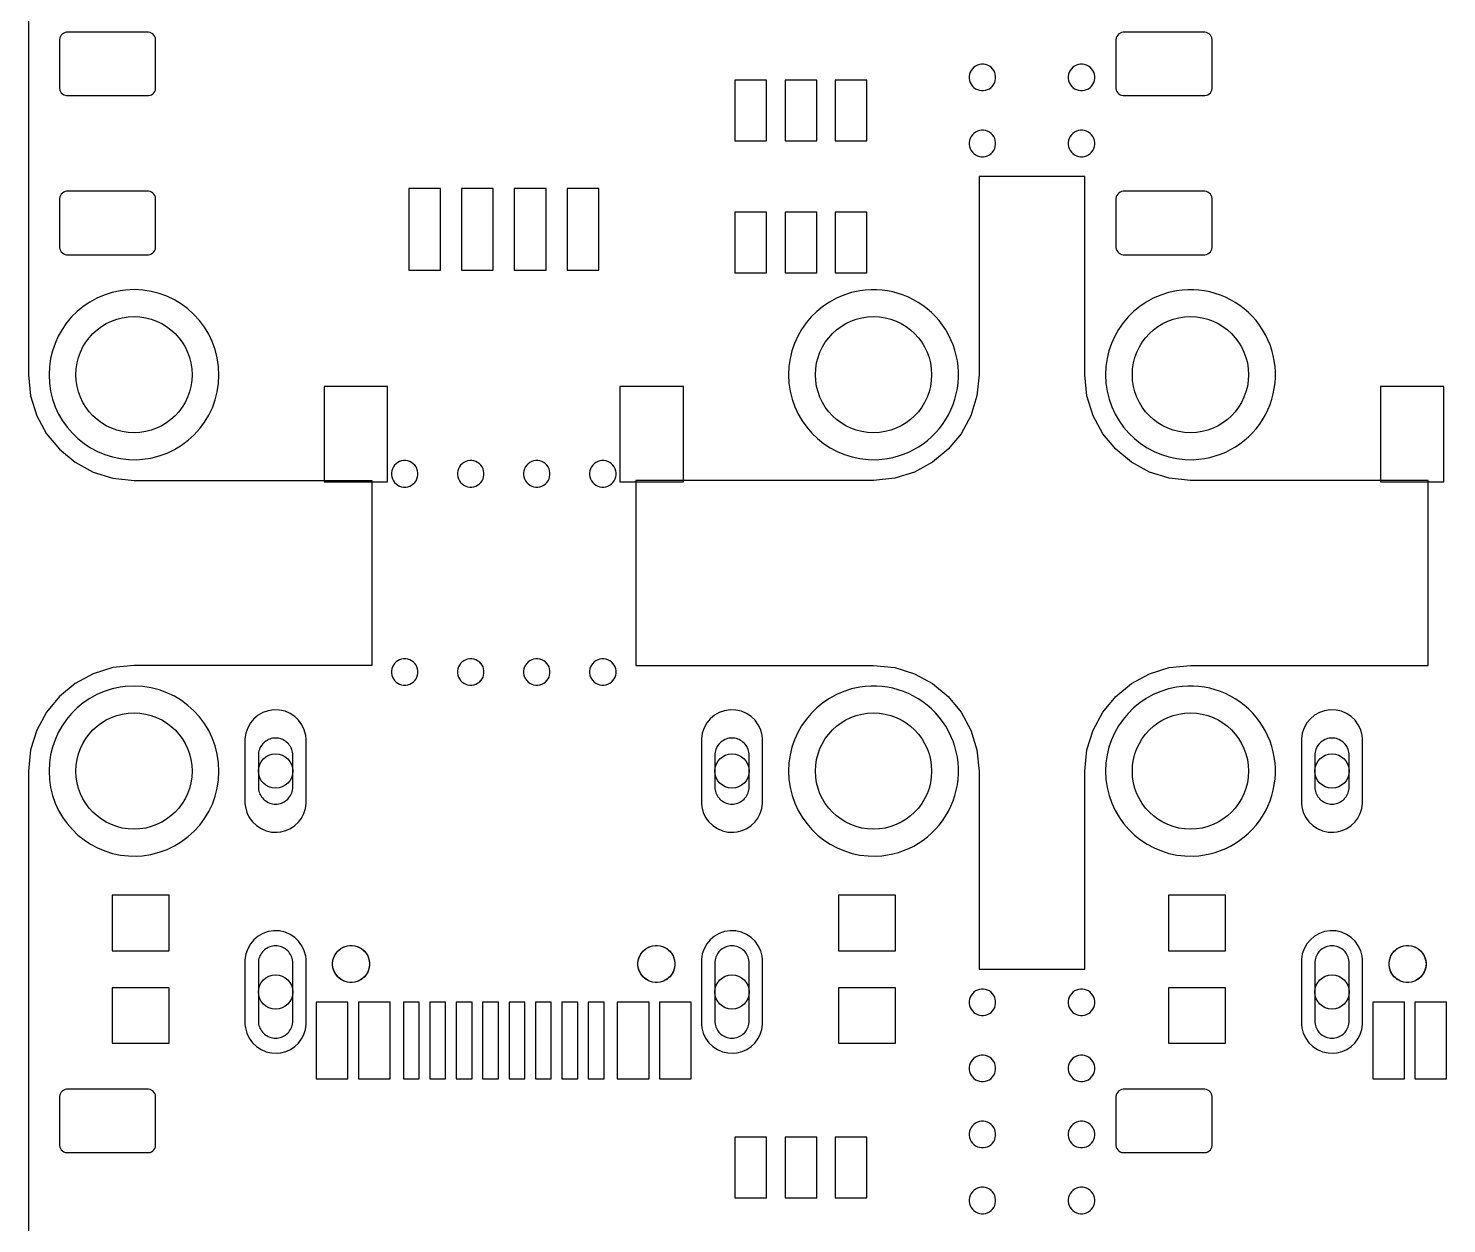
# Model space of a CAD drawing. Header units: millimetres. Extents: x 1 to 99, y 1.7 to 98.2.
# Drawn here: x 1 to 27.85, y 27.69 to 50.3 of the extents above; entities that cross this region are included whole.
import ezdxf

# ---------------------------------------------------------------- set-up
doc = ezdxf.new("R2010")
doc.units = ezdxf.units.MM

msp = doc.modelspace()

# ---------------------------------------------------------------- linework, layer by layer
at = {"layer": '16_copper'}
for points in [[(3.158, 42.149, 1), (2.842, 45.351), (2.738, 45.337, 0.936603), (3.053, 42.142)], [(17.158, 42.149, 1), (16.842, 45.351), (16.738, 45.337, 0.936603), (17.053, 42.142)], [(23.158, 42.149, 1), (22.842, 45.351), (22.738, 45.337, 0.936603), (23.053, 42.142)], [(3.158, 34.649, 1), (2.842, 37.851), (2.738, 37.837, 0.936603), (3.053, 34.642)], [(17.158, 34.649, 1), (16.842, 37.851), (16.738, 37.837, 0.936603), (17.053, 34.642)], [(23.158, 34.649, 1), (22.842, 37.851), (22.738, 37.837, 0.936603), (23.053, 34.642)], [(5.777, 35.099, 0.349916), (6.259, 35.638), (6.259, 36.862), (6.252, 36.926, 0.893656), (5.101, 36.862), (5.101, 35.638), (5.108, 35.574, 0.381721), (5.713, 35.092)], [(14.417, 35.099, 0.349916), (14.899, 35.638), (14.899, 36.862), (14.892, 36.926, 0.893656), (13.741, 36.862), (13.741, 35.638), (13.748, 35.574, 0.381721), (14.353, 35.092)], [(25.777, 35.099, 0.349916), (26.259, 35.638), (26.259, 36.862), (26.252, 36.926, 0.893656), (25.101, 36.862), (25.101, 35.638), (25.108, 35.574, 0.381721), (25.713, 35.092)], [(5.777, 30.919, 0.349916), (6.259, 31.458), (6.259, 32.682), (6.252, 32.746, 0.893656), (5.101, 32.682), (5.101, 31.458), (5.108, 31.394, 0.381721), (5.713, 30.912)], [(14.417, 30.919, 0.349916), (14.899, 31.458), (14.899, 32.682), (14.892, 32.746, 0.893656), (13.741, 32.682), (13.741, 31.458), (13.748, 31.394, 0.381721), (14.353, 30.912)], [(25.777, 30.919, 0.349916), (26.259, 31.458), (26.259, 32.682), (26.252, 32.746, 0.893656), (25.101, 32.682), (25.101, 31.458), (25.108, 31.394, 0.381721), (25.713, 30.912)]]:
    msp.add_lwpolyline(points, format="xyb", close=True, dxfattribs=at)
at = {"layer": '1_copper'}
for points in [[(3.304, 49.036), (3.331, 49.047), (3.356, 49.063), (3.377, 49.084), (3.393, 49.109), (3.404, 49.136), (3.41, 49.165), (3.41, 50.095), (3.404, 50.124), (3.393, 50.151), (3.377, 50.176), (3.356, 50.197), (3.331, 50.213), (3.304, 50.224), (3.275, 50.23), (1.725, 50.23), (1.696, 50.224), (1.669, 50.213), (1.644, 50.197), (1.623, 50.176), (1.607, 50.151), (1.596, 50.124), (1.59, 50.095), (1.59, 49.165), (1.596, 49.136), (1.607, 49.109), (1.623, 49.084), (1.644, 49.063), (1.669, 49.047), (1.696, 49.036), (1.725, 49.03), (3.275, 49.03)], [(23.304, 49.036), (23.331, 49.047), (23.356, 49.063), (23.377, 49.084), (23.393, 49.109), (23.404, 49.136), (23.41, 49.165), (23.41, 50.095), (23.404, 50.124), (23.393, 50.151), (23.377, 50.176), (23.356, 50.197), (23.331, 50.213), (23.304, 50.224), (23.275, 50.23), (21.725, 50.23), (21.696, 50.224), (21.669, 50.213), (21.644, 50.197), (21.623, 50.176), (21.607, 50.151), (21.596, 50.124), (21.59, 50.095), (21.59, 49.165), (21.596, 49.136), (21.607, 49.109), (21.623, 49.084), (21.644, 49.063), (21.669, 49.047), (21.696, 49.036), (21.725, 49.03), (23.275, 49.03)], [(14.975, 49.325), (14.375, 49.325), (14.375, 48.175), (14.975, 48.175)], [(15.925, 49.325), (15.325, 49.325), (15.325, 48.175), (15.925, 48.175)], [(16.875, 49.325), (16.275, 49.325), (16.275, 48.175), (16.875, 48.175)], [(8.8, 47.275), (8.2, 47.275), (8.2, 45.725), (8.8, 45.725)], [(9.8, 47.275), (9.2, 47.275), (9.2, 45.725), (9.8, 45.725)], [(10.8, 47.275), (10.2, 47.275), (10.2, 45.725), (10.8, 45.725)], [(11.8, 47.275), (11.2, 47.275), (11.2, 45.725), (11.8, 45.725)], [(3.304, 46.026), (3.331, 46.037), (3.356, 46.053), (3.377, 46.074), (3.393, 46.099), (3.404, 46.126), (3.41, 46.155), (3.41, 47.085), (3.404, 47.114), (3.393, 47.141), (3.377, 47.166), (3.356, 47.187), (3.331, 47.203), (3.304, 47.214), (3.275, 47.22), (1.725, 47.22), (1.696, 47.214), (1.669, 47.203), (1.644, 47.187), (1.623, 47.166), (1.607, 47.141), (1.596, 47.114), (1.59, 47.085), (1.59, 46.155), (1.596, 46.126), (1.607, 46.099), (1.623, 46.074), (1.644, 46.053), (1.669, 46.037), (1.696, 46.026), (1.725, 46.02), (3.275, 46.02)], [(23.304, 46.026), (23.331, 46.037), (23.356, 46.053), (23.377, 46.074), (23.393, 46.099), (23.404, 46.126), (23.41, 46.155), (23.41, 47.085), (23.404, 47.114), (23.393, 47.141), (23.377, 47.166), (23.356, 47.187), (23.331, 47.203), (23.304, 47.214), (23.275, 47.22), (21.725, 47.22), (21.696, 47.214), (21.669, 47.203), (21.644, 47.187), (21.623, 47.166), (21.607, 47.141), (21.596, 47.114), (21.59, 47.085), (21.59, 46.155), (21.596, 46.126), (21.607, 46.099), (21.623, 46.074), (21.644, 46.053), (21.669, 46.037), (21.696, 46.026), (21.725, 46.02), (23.275, 46.02)], [(14.975, 46.825), (14.375, 46.825), (14.375, 45.675), (14.975, 45.675)], [(15.925, 46.825), (15.325, 46.825), (15.325, 45.675), (15.925, 45.675)], [(16.875, 46.825), (16.275, 46.825), (16.275, 45.675), (16.875, 45.675)], [(7.8, 43.525), (6.6, 43.525), (6.6, 41.725), (7.8, 41.725)], [(13.4, 43.525), (12.2, 43.525), (12.2, 41.725), (13.4, 41.725)], [(27.8, 43.525), (26.6, 43.525), (26.6, 41.725), (27.8, 41.725)], [(3.665, 33.9), (2.585, 33.9), (2.585, 32.85), (3.665, 32.85)], [(17.415, 33.9), (16.335, 33.9), (16.335, 32.85), (17.415, 32.85)], [(23.665, 33.9), (22.585, 33.9), (22.585, 32.85), (23.665, 32.85)], [(3.665, 32.15), (2.585, 32.15), (2.585, 31.1), (3.665, 31.1)], [(17.415, 32.15), (16.335, 32.15), (16.335, 31.1), (17.415, 31.1)], [(23.665, 32.15), (22.585, 32.15), (22.585, 31.1), (23.665, 31.1)], [(7.05, 31.88), (6.45, 31.88), (6.45, 30.43), (7.05, 30.43)], [(7.85, 31.88), (7.25, 31.88), (7.25, 30.43), (7.85, 30.43)], [(8.4, 31.88), (8.1, 31.88), (8.1, 30.43), (8.4, 30.43)], [(8.9, 31.88), (8.6, 31.88), (8.6, 30.43), (8.9, 30.43)], [(9.4, 31.88), (9.1, 31.88), (9.1, 30.43), (9.4, 30.43)], [(9.9, 31.88), (9.6, 31.88), (9.6, 30.43), (9.9, 30.43)], [(10.4, 31.88), (10.1, 31.88), (10.1, 30.43), (10.4, 30.43)], [(10.9, 31.88), (10.6, 31.88), (10.6, 30.43), (10.9, 30.43)], [(11.4, 31.88), (11.1, 31.88), (11.1, 30.43), (11.4, 30.43)], [(11.9, 31.88), (11.6, 31.88), (11.6, 30.43), (11.9, 30.43)], [(12.75, 31.88), (12.15, 31.88), (12.15, 30.43), (12.75, 30.43)], [(13.55, 31.88), (12.95, 31.88), (12.95, 30.43), (13.55, 30.43)], [(27.05, 31.88), (26.45, 31.88), (26.45, 30.43), (27.05, 30.43)], [(27.85, 31.88), (27.25, 31.88), (27.25, 30.43), (27.85, 30.43)], [(3.304, 29.036), (3.331, 29.047), (3.356, 29.063), (3.377, 29.084), (3.393, 29.109), (3.404, 29.136), (3.41, 29.165), (3.41, 30.095), (3.404, 30.124), (3.393, 30.151), (3.377, 30.176), (3.356, 30.197), (3.331, 30.213), (3.304, 30.224), (3.275, 30.23), (1.725, 30.23), (1.696, 30.224), (1.669, 30.213), (1.644, 30.197), (1.623, 30.176), (1.607, 30.151), (1.596, 30.124), (1.59, 30.095), (1.59, 29.165), (1.596, 29.136), (1.607, 29.109), (1.623, 29.084), (1.644, 29.063), (1.669, 29.047), (1.696, 29.036), (1.725, 29.03), (3.275, 29.03)], [(23.304, 29.036), (23.331, 29.047), (23.356, 29.063), (23.377, 29.084), (23.393, 29.109), (23.404, 29.136), (23.41, 29.165), (23.41, 30.095), (23.404, 30.124), (23.393, 30.151), (23.377, 30.176), (23.356, 30.197), (23.331, 30.213), (23.304, 30.224), (23.275, 30.23), (21.725, 30.23), (21.696, 30.224), (21.669, 30.213), (21.644, 30.197), (21.623, 30.176), (21.607, 30.151), (21.596, 30.124), (21.59, 30.095), (21.59, 29.165), (21.596, 29.136), (21.607, 29.109), (21.623, 29.084), (21.644, 29.063), (21.669, 29.047), (21.696, 29.036), (21.725, 29.03), (23.275, 29.03)], [(14.975, 29.325), (14.375, 29.325), (14.375, 28.175), (14.975, 28.175)], [(15.925, 29.325), (15.325, 29.325), (15.325, 28.175), (15.925, 28.175)], [(16.875, 29.325), (16.275, 29.325), (16.275, 28.175), (16.875, 28.175)]]:
    msp.add_lwpolyline(points, close=True, dxfattribs=at)
for points in [[(3.158, 42.149, 1), (2.842, 45.351), (2.738, 45.337, 0.936603), (3.053, 42.142)], [(17.158, 42.149, 1), (16.842, 45.351), (16.738, 45.337, 0.936603), (17.053, 42.142)], [(23.158, 42.149, 1), (22.842, 45.351), (22.738, 45.337, 0.936603), (23.053, 42.142)], [(3.158, 34.649, 1), (2.842, 37.851), (2.738, 37.837, 0.936603), (3.053, 34.642)], [(17.158, 34.649, 1), (16.842, 37.851), (16.738, 37.837, 0.936603), (17.053, 34.642)], [(23.158, 34.649, 1), (22.842, 37.851), (22.738, 37.837, 0.936603), (23.053, 34.642)], [(5.777, 35.099, 0.349916), (6.259, 35.638), (6.259, 36.862), (6.252, 36.926, 0.893656), (5.101, 36.862), (5.101, 35.638), (5.108, 35.574, 0.381721), (5.713, 35.092)], [(14.417, 35.099, 0.349916), (14.899, 35.638), (14.899, 36.862), (14.892, 36.926, 0.893656), (13.741, 36.862), (13.741, 35.638), (13.748, 35.574, 0.381721), (14.353, 35.092)], [(25.777, 35.099, 0.349916), (26.259, 35.638), (26.259, 36.862), (26.252, 36.926, 0.893656), (25.101, 36.862), (25.101, 35.638), (25.108, 35.574, 0.381721), (25.713, 35.092)], [(5.777, 30.919, 0.349916), (6.259, 31.458), (6.259, 32.682), (6.252, 32.746, 0.893656), (5.101, 32.682), (5.101, 31.458), (5.108, 31.394, 0.381721), (5.713, 30.912)], [(14.417, 30.919, 0.349916), (14.899, 31.458), (14.899, 32.682), (14.892, 32.746, 0.893656), (13.741, 32.682), (13.741, 31.458), (13.748, 31.394, 0.381721), (14.353, 30.912)], [(25.777, 30.919, 0.349916), (26.259, 31.458), (26.259, 32.682), (26.252, 32.746, 0.893656), (25.101, 32.682), (25.101, 31.458), (25.108, 31.394, 0.381721), (25.713, 30.912)]]:
    msp.add_lwpolyline(points, format="xyb", close=True, dxfattribs=at)
at = {"layer": 'drills_NPTH'}
for centre in [(7.11, 32.6), (12.89, 32.6), (27.11, 32.6)]:
    msp.add_circle(centre, 0.35, dxfattribs=at)
at = {"layer": 'drills_PTH'}
for centre in [(5.68, 36.25), (14.32, 36.25), (25.68, 36.25), (5.68, 32.07), (14.32, 32.07), (25.68, 32.07)]:
    msp.add_circle(centre, 0.325, dxfattribs=at)
at = {"layer": 'drills_via_1_16'}
for centre in [(3, 43.75), (17, 43.75), (23, 43.75), (3, 36.25), (17, 36.25), (23, 36.25)]:
    msp.add_circle(centre, 1.1, dxfattribs=at)
at = {"layer": 'holes'}
for points in [[(19.312, 49.355), (19.312, 49.395), (19.306, 49.434), (19.294, 49.471), (19.276, 49.506), (19.253, 49.538), (19.225, 49.566), (19.194, 49.589), (19.158, 49.607), (19.121, 49.619), (19.082, 49.625), (19.043, 49.625), (19.004, 49.619), (18.967, 49.607), (18.931, 49.589), (18.9, 49.566), (18.872, 49.538), (18.849, 49.506), (18.831, 49.471), (18.819, 49.434), (18.812, 49.395), (18.812, 49.355), (18.819, 49.316), (18.831, 49.279), (18.849, 49.244), (18.872, 49.212), (18.9, 49.184), (18.931, 49.161), (18.967, 49.143), (19.004, 49.131), (19.043, 49.125), (19.082, 49.125), (19.121, 49.131), (19.158, 49.143), (19.194, 49.161), (19.225, 49.184), (19.253, 49.212), (19.276, 49.244), (19.294, 49.279), (19.306, 49.316), (19.312, 49.355)], [(21.188, 49.355), (21.188, 49.395), (21.181, 49.434), (21.169, 49.471), (21.151, 49.506), (21.128, 49.538), (21.1, 49.566), (21.069, 49.589), (21.033, 49.607), (20.996, 49.619), (20.957, 49.625), (20.918, 49.625), (20.879, 49.619), (20.842, 49.607), (20.806, 49.589), (20.775, 49.566), (20.747, 49.538), (20.724, 49.506), (20.706, 49.471), (20.694, 49.434), (20.688, 49.395), (20.688, 49.355), (20.694, 49.316), (20.706, 49.279), (20.724, 49.244), (20.747, 49.212), (20.775, 49.184), (20.806, 49.161), (20.842, 49.143), (20.879, 49.131), (20.918, 49.125), (20.957, 49.125), (20.996, 49.131), (21.033, 49.143), (21.069, 49.161), (21.1, 49.184), (21.128, 49.212), (21.151, 49.244), (21.169, 49.279), (21.181, 49.316), (21.188, 49.355)], [(19.312, 48.105), (19.312, 48.145), (19.306, 48.184), (19.294, 48.221), (19.276, 48.256), (19.253, 48.288), (19.225, 48.316), (19.194, 48.339), (19.158, 48.357), (19.121, 48.369), (19.082, 48.375), (19.043, 48.375), (19.004, 48.369), (18.967, 48.357), (18.931, 48.339), (18.9, 48.316), (18.872, 48.288), (18.849, 48.256), (18.831, 48.221), (18.819, 48.184), (18.812, 48.145), (18.812, 48.105), (18.819, 48.066), (18.831, 48.029), (18.849, 47.994), (18.872, 47.962), (18.9, 47.934), (18.931, 47.911), (18.967, 47.893), (19.004, 47.881), (19.043, 47.875), (19.082, 47.875), (19.121, 47.881), (19.158, 47.893), (19.194, 47.911), (19.225, 47.934), (19.253, 47.962), (19.276, 47.994), (19.294, 48.029), (19.306, 48.066), (19.312, 48.105)], [(21.188, 48.105), (21.188, 48.145), (21.181, 48.184), (21.169, 48.221), (21.151, 48.256), (21.128, 48.288), (21.1, 48.316), (21.069, 48.339), (21.033, 48.357), (20.996, 48.369), (20.957, 48.375), (20.918, 48.375), (20.879, 48.369), (20.842, 48.357), (20.806, 48.339), (20.775, 48.316), (20.747, 48.288), (20.724, 48.256), (20.706, 48.221), (20.694, 48.184), (20.688, 48.145), (20.688, 48.105), (20.694, 48.066), (20.706, 48.029), (20.724, 47.994), (20.747, 47.962), (20.775, 47.934), (20.806, 47.911), (20.842, 47.893), (20.879, 47.881), (20.918, 47.875), (20.957, 47.875), (20.996, 47.881), (21.033, 47.893), (21.069, 47.911), (21.1, 47.934), (21.128, 47.962), (21.151, 47.994), (21.169, 48.029), (21.181, 48.066), (21.188, 48.105)], [(12.5, 38.25), (17, 38.25), (17.402, 38.209), (17.777, 38.092), (18.116, 37.907), (18.412, 37.662), (18.657, 37.366), (18.842, 37.027), (18.959, 36.652), (19, 36.25), (19, 32.5), (21, 32.5), (21, 36.25), (21.041, 36.652), (21.158, 37.027), (21.343, 37.366), (21.588, 37.663), (21.884, 37.907), (22.223, 38.092), (22.598, 38.209), (23, 38.25), (27.5, 38.25), (27.5, 41.75), (23, 41.75), (22.598, 41.791), (22.224, 41.908), (21.884, 42.093), (21.588, 42.338), (21.343, 42.634), (21.158, 42.973), (21.041, 43.348), (21, 43.75), (21, 47.5), (19, 47.5), (19, 43.75), (18.959, 43.348), (18.842, 42.974), (18.657, 42.634), (18.412, 42.338), (18.116, 42.093), (17.776, 41.908), (17.402, 41.791), (17, 41.75), (12.5, 41.75), (12.5, 38.25)], [(8.375, 41.855), (8.375, 41.895), (8.369, 41.934), (8.357, 41.971), (8.339, 42.006), (8.316, 42.038), (8.288, 42.066), (8.256, 42.089), (8.221, 42.107), (8.184, 42.119), (8.145, 42.125), (8.105, 42.125), (8.066, 42.119), (8.029, 42.107), (7.994, 42.089), (7.962, 42.066), (7.934, 42.038), (7.911, 42.006), (7.893, 41.971), (7.881, 41.934), (7.875, 41.895), (7.875, 41.855), (7.881, 41.816), (7.893, 41.779), (7.911, 41.744), (7.934, 41.712), (7.962, 41.684), (7.994, 41.661), (8.029, 41.643), (8.066, 41.631), (8.105, 41.625), (8.145, 41.625), (8.184, 41.631), (8.221, 41.643), (8.256, 41.661), (8.288, 41.684), (8.316, 41.712), (8.339, 41.744), (8.357, 41.779), (8.369, 41.816), (8.375, 41.855)], [(9.625, 41.855), (9.625, 41.895), (9.619, 41.934), (9.607, 41.971), (9.589, 42.006), (9.566, 42.038), (9.538, 42.066), (9.506, 42.089), (9.471, 42.107), (9.434, 42.119), (9.395, 42.125), (9.355, 42.125), (9.316, 42.119), (9.279, 42.107), (9.244, 42.089), (9.212, 42.066), (9.184, 42.038), (9.161, 42.006), (9.143, 41.971), (9.131, 41.934), (9.125, 41.895), (9.125, 41.855), (9.131, 41.816), (9.143, 41.779), (9.161, 41.744), (9.184, 41.712), (9.212, 41.684), (9.244, 41.661), (9.279, 41.643), (9.316, 41.631), (9.355, 41.625), (9.395, 41.625), (9.434, 41.631), (9.471, 41.643), (9.506, 41.661), (9.538, 41.684), (9.566, 41.712), (9.589, 41.744), (9.607, 41.779), (9.619, 41.816), (9.625, 41.855)], [(10.875, 41.855), (10.875, 41.895), (10.869, 41.934), (10.857, 41.971), (10.839, 42.006), (10.816, 42.038), (10.788, 42.066), (10.756, 42.089), (10.721, 42.107), (10.684, 42.119), (10.645, 42.125), (10.605, 42.125), (10.566, 42.119), (10.529, 42.107), (10.494, 42.089), (10.462, 42.066), (10.434, 42.038), (10.411, 42.006), (10.393, 41.971), (10.381, 41.934), (10.375, 41.895), (10.375, 41.855), (10.381, 41.816), (10.393, 41.779), (10.411, 41.744), (10.434, 41.712), (10.462, 41.684), (10.494, 41.661), (10.529, 41.643), (10.566, 41.631), (10.605, 41.625), (10.645, 41.625), (10.684, 41.631), (10.721, 41.643), (10.756, 41.661), (10.788, 41.684), (10.816, 41.712), (10.839, 41.744), (10.857, 41.779), (10.869, 41.816), (10.875, 41.855)], [(12.125, 41.855), (12.125, 41.895), (12.119, 41.934), (12.107, 41.971), (12.089, 42.006), (12.066, 42.038), (12.038, 42.066), (12.006, 42.089), (11.971, 42.107), (11.934, 42.119), (11.895, 42.125), (11.855, 42.125), (11.816, 42.119), (11.779, 42.107), (11.744, 42.089), (11.712, 42.066), (11.684, 42.038), (11.661, 42.006), (11.643, 41.971), (11.631, 41.934), (11.625, 41.895), (11.625, 41.855), (11.631, 41.816), (11.643, 41.779), (11.661, 41.744), (11.684, 41.712), (11.712, 41.684), (11.744, 41.661), (11.779, 41.643), (11.816, 41.631), (11.855, 41.625), (11.895, 41.625), (11.934, 41.631), (11.971, 41.643), (12.006, 41.661), (12.038, 41.684), (12.066, 41.712), (12.089, 41.744), (12.107, 41.779), (12.119, 41.816), (12.125, 41.855)], [(8.375, 38.105), (8.375, 38.145), (8.369, 38.184), (8.357, 38.221), (8.339, 38.256), (8.316, 38.288), (8.288, 38.316), (8.256, 38.339), (8.221, 38.357), (8.184, 38.369), (8.145, 38.375), (8.105, 38.375), (8.066, 38.369), (8.029, 38.357), (7.994, 38.339), (7.962, 38.316), (7.934, 38.288), (7.911, 38.256), (7.893, 38.221), (7.881, 38.184), (7.875, 38.145), (7.875, 38.105), (7.881, 38.066), (7.893, 38.029), (7.911, 37.994), (7.934, 37.962), (7.962, 37.934), (7.994, 37.911), (8.029, 37.893), (8.066, 37.881), (8.105, 37.875), (8.145, 37.875), (8.184, 37.881), (8.221, 37.893), (8.256, 37.911), (8.288, 37.934), (8.316, 37.962), (8.339, 37.994), (8.357, 38.029), (8.369, 38.066), (8.375, 38.105)], [(9.625, 38.105), (9.625, 38.145), (9.619, 38.184), (9.607, 38.221), (9.589, 38.256), (9.566, 38.288), (9.538, 38.316), (9.506, 38.339), (9.471, 38.357), (9.434, 38.369), (9.395, 38.375), (9.355, 38.375), (9.316, 38.369), (9.279, 38.357), (9.244, 38.339), (9.212, 38.316), (9.184, 38.288), (9.161, 38.256), (9.143, 38.221), (9.131, 38.184), (9.125, 38.145), (9.125, 38.105), (9.131, 38.066), (9.143, 38.029), (9.161, 37.994), (9.184, 37.962), (9.212, 37.934), (9.244, 37.911), (9.279, 37.893), (9.316, 37.881), (9.355, 37.875), (9.395, 37.875), (9.434, 37.881), (9.471, 37.893), (9.506, 37.911), (9.538, 37.934), (9.566, 37.962), (9.589, 37.994), (9.607, 38.029), (9.619, 38.066), (9.625, 38.105)], [(10.875, 38.105), (10.875, 38.145), (10.869, 38.184), (10.857, 38.221), (10.839, 38.256), (10.816, 38.288), (10.788, 38.316), (10.756, 38.339), (10.721, 38.357), (10.684, 38.369), (10.645, 38.375), (10.605, 38.375), (10.566, 38.369), (10.529, 38.357), (10.494, 38.339), (10.462, 38.316), (10.434, 38.288), (10.411, 38.256), (10.393, 38.221), (10.381, 38.184), (10.375, 38.145), (10.375, 38.105), (10.381, 38.066), (10.393, 38.029), (10.411, 37.994), (10.434, 37.962), (10.462, 37.934), (10.494, 37.911), (10.529, 37.893), (10.566, 37.881), (10.605, 37.875), (10.645, 37.875), (10.684, 37.881), (10.721, 37.893), (10.756, 37.911), (10.788, 37.934), (10.816, 37.962), (10.839, 37.994), (10.857, 38.029), (10.869, 38.066), (10.875, 38.105)], [(12.125, 38.105), (12.125, 38.145), (12.119, 38.184), (12.107, 38.221), (12.089, 38.256), (12.066, 38.288), (12.038, 38.316), (12.006, 38.339), (11.971, 38.357), (11.934, 38.369), (11.895, 38.375), (11.855, 38.375), (11.816, 38.369), (11.779, 38.357), (11.744, 38.339), (11.712, 38.316), (11.684, 38.288), (11.661, 38.256), (11.643, 38.221), (11.631, 38.184), (11.625, 38.145), (11.625, 38.105), (11.631, 38.066), (11.643, 38.029), (11.661, 37.994), (11.684, 37.962), (11.712, 37.934), (11.744, 37.911), (11.779, 37.893), (11.816, 37.881), (11.855, 37.875), (11.895, 37.875), (11.934, 37.881), (11.971, 37.893), (12.006, 37.911), (12.038, 37.934), (12.066, 37.962), (12.089, 37.994), (12.107, 38.029), (12.119, 38.066), (12.125, 38.105)], [(5.355, 35.95), (5.356, 35.922), (5.36, 35.894), (5.366, 35.866), (5.375, 35.839), (5.385, 35.813), (5.399, 35.788), (5.414, 35.764), (5.431, 35.741), (5.45, 35.72), (5.471, 35.701), (5.494, 35.684), (5.518, 35.669), (5.543, 35.655), (5.569, 35.645), (5.596, 35.636), (5.624, 35.63), (5.652, 35.626), (5.68, 35.625), (5.708, 35.626), (5.736, 35.63), (5.764, 35.636), (5.791, 35.645), (5.817, 35.655), (5.843, 35.669), (5.866, 35.684), (5.889, 35.701), (5.91, 35.72), (5.929, 35.741), (5.946, 35.764), (5.961, 35.788), (5.975, 35.813), (5.985, 35.839), (5.994, 35.866), (6, 35.894), (6.004, 35.922), (6.005, 35.95), (6.005, 36.55), (6.004, 36.578), (6, 36.606), (5.994, 36.634), (5.985, 36.661), (5.975, 36.687), (5.961, 36.712), (5.946, 36.736), (5.929, 36.759), (5.91, 36.78), (5.889, 36.799), (5.866, 36.816), (5.843, 36.831), (5.817, 36.845), (5.791, 36.855), (5.764, 36.864), (5.736, 36.87), (5.708, 36.874), (5.68, 36.875), (5.652, 36.874), (5.624, 36.87), (5.596, 36.864), (5.569, 36.855), (5.543, 36.845), (5.518, 36.831), (5.494, 36.816), (5.471, 36.799), (5.45, 36.78), (5.431, 36.759), (5.414, 36.736), (5.399, 36.712), (5.385, 36.687), (5.375, 36.661), (5.366, 36.634), (5.36, 36.606), (5.356, 36.578), (5.355, 36.55), (5.355, 35.95)], [(13.995, 35.95), (13.996, 35.922), (14, 35.894), (14.006, 35.866), (14.015, 35.839), (14.025, 35.813), (14.039, 35.788), (14.054, 35.764), (14.071, 35.741), (14.09, 35.72), (14.111, 35.701), (14.134, 35.684), (14.158, 35.669), (14.183, 35.655), (14.209, 35.645), (14.236, 35.636), (14.264, 35.63), (14.292, 35.626), (14.32, 35.625), (14.348, 35.626), (14.376, 35.63), (14.404, 35.636), (14.431, 35.645), (14.457, 35.655), (14.482, 35.669), (14.506, 35.684), (14.529, 35.701), (14.55, 35.72), (14.569, 35.741), (14.586, 35.764), (14.601, 35.788), (14.615, 35.813), (14.625, 35.839), (14.634, 35.866), (14.64, 35.894), (14.644, 35.922), (14.645, 35.95), (14.645, 36.55), (14.644, 36.578), (14.64, 36.606), (14.634, 36.634), (14.625, 36.661), (14.615, 36.687), (14.601, 36.712), (14.586, 36.736), (14.569, 36.759), (14.55, 36.78), (14.529, 36.799), (14.506, 36.816), (14.482, 36.831), (14.457, 36.845), (14.431, 36.855), (14.404, 36.864), (14.376, 36.87), (14.348, 36.874), (14.32, 36.875), (14.292, 36.874), (14.264, 36.87), (14.236, 36.864), (14.209, 36.855), (14.183, 36.845), (14.158, 36.831), (14.134, 36.816), (14.111, 36.799), (14.09, 36.78), (14.071, 36.759), (14.054, 36.736), (14.039, 36.712), (14.025, 36.687), (14.015, 36.661), (14.006, 36.634), (14, 36.606), (13.996, 36.578), (13.995, 36.55), (13.995, 35.95)], [(25.355, 35.95), (25.356, 35.922), (25.36, 35.894), (25.366, 35.866), (25.375, 35.839), (25.385, 35.813), (25.399, 35.788), (25.414, 35.764), (25.431, 35.741), (25.45, 35.72), (25.471, 35.701), (25.494, 35.684), (25.518, 35.669), (25.543, 35.655), (25.569, 35.645), (25.596, 35.636), (25.624, 35.63), (25.652, 35.626), (25.68, 35.625), (25.708, 35.626), (25.736, 35.63), (25.764, 35.636), (25.791, 35.645), (25.817, 35.655), (25.843, 35.669), (25.866, 35.684), (25.889, 35.701), (25.91, 35.72), (25.929, 35.741), (25.946, 35.764), (25.961, 35.788), (25.975, 35.813), (25.985, 35.839), (25.994, 35.866), (26, 35.894), (26.004, 35.922), (26.005, 35.95), (26.005, 36.55), (26.004, 36.578), (26, 36.606), (25.994, 36.634), (25.985, 36.661), (25.975, 36.687), (25.961, 36.712), (25.946, 36.736), (25.929, 36.759), (25.91, 36.78), (25.889, 36.799), (25.866, 36.816), (25.843, 36.831), (25.817, 36.845), (25.791, 36.855), (25.764, 36.864), (25.736, 36.87), (25.708, 36.874), (25.68, 36.875), (25.652, 36.874), (25.624, 36.87), (25.596, 36.864), (25.569, 36.855), (25.543, 36.845), (25.518, 36.831), (25.494, 36.816), (25.471, 36.799), (25.45, 36.78), (25.431, 36.759), (25.414, 36.736), (25.399, 36.712), (25.385, 36.687), (25.375, 36.661), (25.366, 36.634), (25.36, 36.606), (25.356, 36.578), (25.355, 36.55), (25.355, 35.95)], [(5.355, 31.52), (5.356, 31.492), (5.36, 31.464), (5.366, 31.436), (5.375, 31.409), (5.385, 31.383), (5.399, 31.358), (5.414, 31.334), (5.431, 31.311), (5.45, 31.29), (5.471, 31.271), (5.494, 31.254), (5.518, 31.239), (5.543, 31.225), (5.569, 31.215), (5.596, 31.206), (5.624, 31.2), (5.652, 31.196), (5.68, 31.195), (5.708, 31.196), (5.736, 31.2), (5.764, 31.206), (5.791, 31.215), (5.817, 31.225), (5.843, 31.239), (5.866, 31.254), (5.889, 31.271), (5.91, 31.29), (5.929, 31.311), (5.946, 31.334), (5.961, 31.358), (5.975, 31.383), (5.985, 31.409), (5.994, 31.436), (6, 31.464), (6.004, 31.492), (6.005, 31.52), (6.005, 32.62), (6.004, 32.648), (6, 32.676), (5.994, 32.704), (5.985, 32.731), (5.975, 32.757), (5.961, 32.782), (5.946, 32.806), (5.929, 32.829), (5.91, 32.85), (5.889, 32.869), (5.866, 32.886), (5.843, 32.901), (5.817, 32.915), (5.791, 32.925), (5.764, 32.934), (5.736, 32.94), (5.708, 32.944), (5.68, 32.945), (5.652, 32.944), (5.624, 32.94), (5.596, 32.934), (5.569, 32.925), (5.543, 32.915), (5.518, 32.901), (5.494, 32.886), (5.471, 32.869), (5.45, 32.85), (5.431, 32.829), (5.414, 32.806), (5.399, 32.782), (5.385, 32.757), (5.375, 32.731), (5.366, 32.704), (5.36, 32.676), (5.356, 32.648), (5.355, 32.62), (5.355, 31.52)], [(6.76, 32.623), (6.766, 32.668), (6.778, 32.713), (6.795, 32.755), (6.818, 32.795), (6.846, 32.831), (6.879, 32.864), (6.915, 32.892), (6.955, 32.915), (6.997, 32.932), (7.042, 32.944), (7.087, 32.95), (7.133, 32.95), (7.178, 32.944), (7.223, 32.932), (7.265, 32.915), (7.305, 32.892), (7.341, 32.864), (7.374, 32.831), (7.402, 32.795), (7.425, 32.755), (7.442, 32.713), (7.454, 32.668), (7.46, 32.623), (7.46, 32.577), (7.454, 32.532), (7.442, 32.487), (7.425, 32.445), (7.402, 32.405), (7.374, 32.369), (7.341, 32.336), (7.305, 32.308), (7.265, 32.285), (7.223, 32.268), (7.178, 32.256), (7.133, 32.25), (7.087, 32.25), (7.042, 32.256), (6.997, 32.268), (6.955, 32.285), (6.915, 32.308), (6.879, 32.336), (6.846, 32.369), (6.818, 32.405), (6.795, 32.445), (6.778, 32.487), (6.766, 32.532), (6.76, 32.577), (6.76, 32.623)], [(12.54, 32.623), (12.546, 32.668), (12.558, 32.713), (12.575, 32.755), (12.598, 32.795), (12.626, 32.831), (12.659, 32.864), (12.695, 32.892), (12.735, 32.915), (12.777, 32.932), (12.822, 32.944), (12.867, 32.95), (12.913, 32.95), (12.958, 32.944), (13.003, 32.932), (13.045, 32.915), (13.085, 32.892), (13.121, 32.864), (13.154, 32.831), (13.182, 32.795), (13.205, 32.755), (13.222, 32.713), (13.234, 32.668), (13.24, 32.623), (13.24, 32.577), (13.234, 32.532), (13.222, 32.487), (13.205, 32.445), (13.182, 32.405), (13.154, 32.369), (13.121, 32.336), (13.085, 32.308), (13.045, 32.285), (13.003, 32.268), (12.958, 32.256), (12.913, 32.25), (12.867, 32.25), (12.822, 32.256), (12.777, 32.268), (12.735, 32.285), (12.695, 32.308), (12.659, 32.336), (12.626, 32.369), (12.598, 32.405), (12.575, 32.445), (12.558, 32.487), (12.546, 32.532), (12.54, 32.577), (12.54, 32.623)], [(13.995, 31.52), (13.996, 31.492), (14, 31.464), (14.006, 31.436), (14.015, 31.409), (14.025, 31.383), (14.039, 31.358), (14.054, 31.334), (14.071, 31.311), (14.09, 31.29), (14.111, 31.271), (14.134, 31.254), (14.158, 31.239), (14.183, 31.225), (14.209, 31.215), (14.236, 31.206), (14.264, 31.2), (14.292, 31.196), (14.32, 31.195), (14.348, 31.196), (14.376, 31.2), (14.404, 31.206), (14.431, 31.215), (14.457, 31.225), (14.482, 31.239), (14.506, 31.254), (14.529, 31.271), (14.55, 31.29), (14.569, 31.311), (14.586, 31.334), (14.601, 31.358), (14.615, 31.383), (14.625, 31.409), (14.634, 31.436), (14.64, 31.464), (14.644, 31.492), (14.645, 31.52), (14.645, 32.62), (14.644, 32.648), (14.64, 32.676), (14.634, 32.704), (14.625, 32.731), (14.615, 32.757), (14.601, 32.782), (14.586, 32.806), (14.569, 32.829), (14.55, 32.85), (14.529, 32.869), (14.506, 32.886), (14.482, 32.901), (14.457, 32.915), (14.431, 32.925), (14.404, 32.934), (14.376, 32.94), (14.348, 32.944), (14.32, 32.945), (14.292, 32.944), (14.264, 32.94), (14.236, 32.934), (14.209, 32.925), (14.183, 32.915), (14.158, 32.901), (14.134, 32.886), (14.111, 32.869), (14.09, 32.85), (14.071, 32.829), (14.054, 32.806), (14.039, 32.782), (14.025, 32.757), (14.015, 32.731), (14.006, 32.704), (14, 32.676), (13.996, 32.648), (13.995, 32.62), (13.995, 31.52)], [(25.355, 31.52), (25.356, 31.492), (25.36, 31.464), (25.366, 31.436), (25.375, 31.409), (25.385, 31.383), (25.399, 31.358), (25.414, 31.334), (25.431, 31.311), (25.45, 31.29), (25.471, 31.271), (25.494, 31.254), (25.518, 31.239), (25.543, 31.225), (25.569, 31.215), (25.596, 31.206), (25.624, 31.2), (25.652, 31.196), (25.68, 31.195), (25.708, 31.196), (25.736, 31.2), (25.764, 31.206), (25.791, 31.215), (25.817, 31.225), (25.843, 31.239), (25.866, 31.254), (25.889, 31.271), (25.91, 31.29), (25.929, 31.311), (25.946, 31.334), (25.961, 31.358), (25.975, 31.383), (25.985, 31.409), (25.994, 31.436), (26, 31.464), (26.004, 31.492), (26.005, 31.52), (26.005, 32.62), (26.004, 32.648), (26, 32.676), (25.994, 32.704), (25.985, 32.731), (25.975, 32.757), (25.961, 32.782), (25.946, 32.806), (25.929, 32.829), (25.91, 32.85), (25.889, 32.869), (25.866, 32.886), (25.843, 32.901), (25.817, 32.915), (25.791, 32.925), (25.764, 32.934), (25.736, 32.94), (25.708, 32.944), (25.68, 32.945), (25.652, 32.944), (25.624, 32.94), (25.596, 32.934), (25.569, 32.925), (25.543, 32.915), (25.518, 32.901), (25.494, 32.886), (25.471, 32.869), (25.45, 32.85), (25.431, 32.829), (25.414, 32.806), (25.399, 32.782), (25.385, 32.757), (25.375, 32.731), (25.366, 32.704), (25.36, 32.676), (25.356, 32.648), (25.355, 32.62), (25.355, 31.52)], [(26.76, 32.623), (26.766, 32.668), (26.778, 32.713), (26.795, 32.755), (26.818, 32.795), (26.846, 32.831), (26.879, 32.864), (26.915, 32.892), (26.955, 32.915), (26.997, 32.932), (27.042, 32.944), (27.087, 32.95), (27.133, 32.95), (27.178, 32.944), (27.223, 32.932), (27.265, 32.915), (27.305, 32.892), (27.341, 32.864), (27.374, 32.831), (27.402, 32.795), (27.425, 32.755), (27.442, 32.713), (27.454, 32.668), (27.46, 32.623), (27.46, 32.577), (27.454, 32.532), (27.442, 32.487), (27.425, 32.445), (27.402, 32.405), (27.374, 32.369), (27.341, 32.336), (27.305, 32.308), (27.265, 32.285), (27.223, 32.268), (27.178, 32.256), (27.133, 32.25), (27.087, 32.25), (27.042, 32.256), (26.997, 32.268), (26.955, 32.285), (26.915, 32.308), (26.879, 32.336), (26.846, 32.369), (26.818, 32.405), (26.795, 32.445), (26.778, 32.487), (26.766, 32.532), (26.76, 32.577), (26.76, 32.623)], [(19.312, 31.855), (19.312, 31.895), (19.306, 31.934), (19.294, 31.971), (19.276, 32.006), (19.253, 32.038), (19.225, 32.066), (19.194, 32.089), (19.158, 32.107), (19.121, 32.119), (19.082, 32.125), (19.043, 32.125), (19.004, 32.119), (18.967, 32.107), (18.931, 32.089), (18.9, 32.066), (18.872, 32.038), (18.849, 32.006), (18.831, 31.971), (18.819, 31.934), (18.812, 31.895), (18.812, 31.855), (18.819, 31.816), (18.831, 31.779), (18.849, 31.744), (18.872, 31.712), (18.9, 31.684), (18.931, 31.661), (18.967, 31.643), (19.004, 31.631), (19.043, 31.625), (19.082, 31.625), (19.121, 31.631), (19.158, 31.643), (19.194, 31.661), (19.225, 31.684), (19.253, 31.712), (19.276, 31.744), (19.294, 31.779), (19.306, 31.816), (19.312, 31.855)], [(21.188, 31.855), (21.188, 31.895), (21.181, 31.934), (21.169, 31.971), (21.151, 32.006), (21.128, 32.038), (21.1, 32.066), (21.069, 32.089), (21.033, 32.107), (20.996, 32.119), (20.957, 32.125), (20.918, 32.125), (20.879, 32.119), (20.842, 32.107), (20.806, 32.089), (20.775, 32.066), (20.747, 32.038), (20.724, 32.006), (20.706, 31.971), (20.694, 31.934), (20.688, 31.895), (20.688, 31.855), (20.694, 31.816), (20.706, 31.779), (20.724, 31.744), (20.747, 31.712), (20.775, 31.684), (20.806, 31.661), (20.842, 31.643), (20.879, 31.631), (20.918, 31.625), (20.957, 31.625), (20.996, 31.631), (21.033, 31.643), (21.069, 31.661), (21.1, 31.684), (21.128, 31.712), (21.151, 31.744), (21.169, 31.779), (21.181, 31.816), (21.188, 31.855)], [(19.312, 30.605), (19.312, 30.645), (19.306, 30.684), (19.294, 30.721), (19.276, 30.756), (19.253, 30.788), (19.225, 30.816), (19.194, 30.839), (19.158, 30.857), (19.121, 30.869), (19.082, 30.875), (19.043, 30.875), (19.004, 30.869), (18.967, 30.857), (18.931, 30.839), (18.9, 30.816), (18.872, 30.788), (18.849, 30.756), (18.831, 30.721), (18.819, 30.684), (18.812, 30.645), (18.812, 30.605), (18.819, 30.566), (18.831, 30.529), (18.849, 30.494), (18.872, 30.462), (18.9, 30.434), (18.931, 30.411), (18.967, 30.393), (19.004, 30.381), (19.043, 30.375), (19.082, 30.375), (19.121, 30.381), (19.158, 30.393), (19.194, 30.411), (19.225, 30.434), (19.253, 30.462), (19.276, 30.494), (19.294, 30.529), (19.306, 30.566), (19.312, 30.605)], [(21.188, 30.605), (21.188, 30.645), (21.181, 30.684), (21.169, 30.721), (21.151, 30.756), (21.128, 30.788), (21.1, 30.816), (21.069, 30.839), (21.033, 30.857), (20.996, 30.869), (20.957, 30.875), (20.918, 30.875), (20.879, 30.869), (20.842, 30.857), (20.806, 30.839), (20.775, 30.816), (20.747, 30.788), (20.724, 30.756), (20.706, 30.721), (20.694, 30.684), (20.688, 30.645), (20.688, 30.605), (20.694, 30.566), (20.706, 30.529), (20.724, 30.494), (20.747, 30.462), (20.775, 30.434), (20.806, 30.411), (20.842, 30.393), (20.879, 30.381), (20.918, 30.375), (20.957, 30.375), (20.996, 30.381), (21.033, 30.393), (21.069, 30.411), (21.1, 30.434), (21.128, 30.462), (21.151, 30.494), (21.169, 30.529), (21.181, 30.566), (21.188, 30.605)], [(19.312, 29.355), (19.312, 29.395), (19.306, 29.434), (19.294, 29.471), (19.276, 29.506), (19.253, 29.538), (19.225, 29.566), (19.194, 29.589), (19.158, 29.607), (19.121, 29.619), (19.082, 29.625), (19.043, 29.625), (19.004, 29.619), (18.967, 29.607), (18.931, 29.589), (18.9, 29.566), (18.872, 29.538), (18.849, 29.506), (18.831, 29.471), (18.819, 29.434), (18.812, 29.395), (18.812, 29.355), (18.819, 29.316), (18.831, 29.279), (18.849, 29.244), (18.872, 29.212), (18.9, 29.184), (18.931, 29.161), (18.967, 29.143), (19.004, 29.131), (19.043, 29.125), (19.082, 29.125), (19.121, 29.131), (19.158, 29.143), (19.194, 29.161), (19.225, 29.184), (19.253, 29.212), (19.276, 29.244), (19.294, 29.279), (19.306, 29.316), (19.312, 29.355)], [(21.188, 29.355), (21.188, 29.395), (21.181, 29.434), (21.169, 29.471), (21.151, 29.506), (21.128, 29.538), (21.1, 29.566), (21.069, 29.589), (21.033, 29.607), (20.996, 29.619), (20.957, 29.625), (20.918, 29.625), (20.879, 29.619), (20.842, 29.607), (20.806, 29.589), (20.775, 29.566), (20.747, 29.538), (20.724, 29.506), (20.706, 29.471), (20.694, 29.434), (20.688, 29.395), (20.688, 29.355), (20.694, 29.316), (20.706, 29.279), (20.724, 29.244), (20.747, 29.212), (20.775, 29.184), (20.806, 29.161), (20.842, 29.143), (20.879, 29.131), (20.918, 29.125), (20.957, 29.125), (20.996, 29.131), (21.033, 29.143), (21.069, 29.161), (21.1, 29.184), (21.128, 29.212), (21.151, 29.244), (21.169, 29.279), (21.181, 29.316), (21.188, 29.355)], [(19.312, 28.105), (19.312, 28.145), (19.306, 28.184), (19.294, 28.221), (19.276, 28.256), (19.253, 28.288), (19.225, 28.316), (19.194, 28.339), (19.158, 28.357), (19.121, 28.369), (19.082, 28.375), (19.043, 28.375), (19.004, 28.369), (18.967, 28.357), (18.931, 28.339), (18.9, 28.316), (18.872, 28.288), (18.849, 28.256), (18.831, 28.221), (18.819, 28.184), (18.812, 28.145), (18.812, 28.105), (18.819, 28.066), (18.831, 28.029), (18.849, 27.994), (18.872, 27.962), (18.9, 27.934), (18.931, 27.911), (18.967, 27.893), (19.004, 27.881), (19.043, 27.875), (19.082, 27.875), (19.121, 27.881), (19.158, 27.893), (19.194, 27.911), (19.225, 27.934), (19.253, 27.962), (19.276, 27.994), (19.294, 28.029), (19.306, 28.066), (19.312, 28.105)], [(21.188, 28.105), (21.188, 28.145), (21.181, 28.184), (21.169, 28.221), (21.151, 28.256), (21.128, 28.288), (21.1, 28.316), (21.069, 28.339), (21.033, 28.357), (20.996, 28.369), (20.957, 28.375), (20.918, 28.375), (20.879, 28.369), (20.842, 28.357), (20.806, 28.339), (20.775, 28.316), (20.747, 28.288), (20.724, 28.256), (20.706, 28.221), (20.694, 28.184), (20.688, 28.145), (20.688, 28.105), (20.694, 28.066), (20.706, 28.029), (20.724, 27.994), (20.747, 27.962), (20.775, 27.934), (20.806, 27.911), (20.842, 27.893), (20.879, 27.881), (20.918, 27.875), (20.957, 27.875), (20.996, 27.881), (21.033, 27.893), (21.069, 27.911), (21.1, 27.934), (21.128, 27.962), (21.151, 27.994), (21.169, 28.029), (21.181, 28.066), (21.188, 28.105)]]:
    msp.add_lwpolyline(points, close=True, dxfattribs=at)
at = {"layer": 'outline'}
msp.add_lwpolyline([(1, 56.25), (1, 43.75), (1.041, 43.348), (1.158, 42.973), (1.343, 42.634), (1.588, 42.338), (1.884, 42.093), (2.224, 41.908), (2.598, 41.791), (3, 41.75), (7.5, 41.75), (7.5, 38.25), (3, 38.25), (2.598, 38.209), (2.224, 38.092), (1.884, 37.907), (1.588, 37.663), (1.343, 37.366), (1.158, 37.027), (1.041, 36.652), (1, 36.25), (1, 23.75)], dxfattribs=at)

doc.saveas('drawing.dxf')
